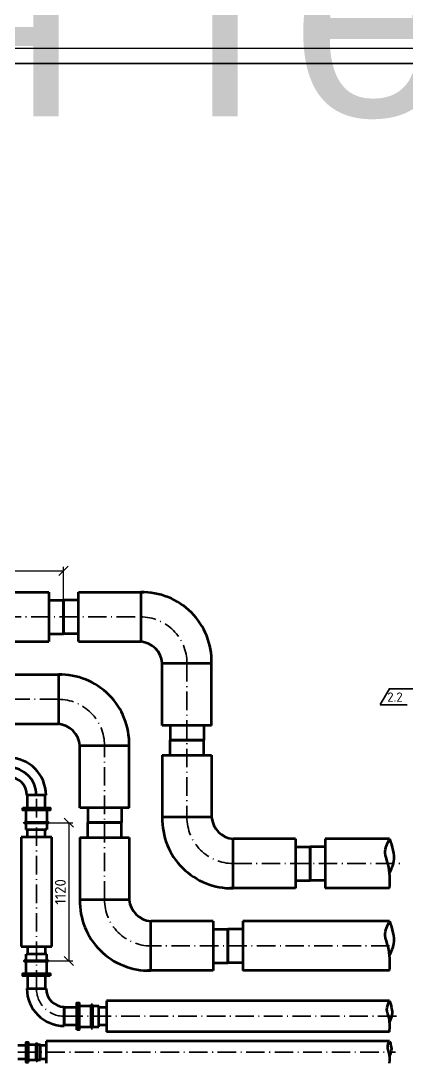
# Model space of a CAD drawing. Header units: millimetres. Extents: x 1990 to 8783, y 397 to 3825.
# Drawn here: x 4381 to 4506.2, y 1265.1 to 1602.6 of the extents above; entities that cross this region are included whole.
import ezdxf
from ezdxf.enums import TextEntityAlignment as Align

# ---------------------------------------------------------------- set-up
doc = ezdxf.new("R2018")
doc.units = ezdxf.units.MM
doc.linetypes.add('ACAD_ISO10W100', pattern=[18.5, 12, -3, 0.5, -3])
for name, color, linetype, lineweight in [('2 Рамка обычные', 1, 'Continuous', 60), ('Объекты проект.', 1, 'Continuous', 80), ('Размерный', 4, 'Continuous', 30), ('Размеры на чертеже', 250, 'Continuous', 25)]:
    doc.layers.add(name, color=color, linetype=linetype, lineweight=lineweight)
doc.layers.add('Форматы', color=7, linetype='Continuous')
doc.styles.add('-ISOCPEUR-', font='isocpeur.ttf')
doc.styles.add('GOST', font='gost.shx', dxfattribs={"oblique": 15})
doc.styles.get("Standard").update_dxf_attribs({"font": 'arial.ttf'})
doc.dimstyles.new('Копия М 1 к 25', dxfattribs={"dimtxt": 3.5, "dimasz": 3, "dimexe": 1.25, "dimexo": 0, "dimgap": 1, "dimtad": 1, "dimdec": 0, "dimlfac": 25, "dimzin": 0, "dimdsep": 46, "dimtxsty": 'GOST', "dimblk": 'OBLIQUE', "dimcen": 5, "dimclrd": 256, "dimclre": 256, "dimclrt": 256, "dimazin": 2, "dimtfac": 1, "dimtdec": 0, "dimtmove": 0, "dimatfit": 3, "dimldrblk": 'NONE', "dimfxl": 1.25, "dimtolj": 1, "dimtzin": 0, "dimlwd": -1, "dimlwe": -1, "dimarcsym": 2})

# ---------------------------------------------------------------- blocks, each defined once
blk = doc.blocks.new('*U369')
blk.add_lwpolyline([(0, 123), (594, 123), (594, -297), (0, -297)], close=True)
at = {"const_width": 0.5}
blk.add_lwpolyline([(20, 118), (589, 118), (589, -292), (20, -292)], close=True, dxfattribs=at)
blk.add_attdef('РАЗРАБОТАЛ', text='', height=2.5).set_placement((424.5, -264.22), align=Align.MIDDLE_LEFT)
at = {"flags": 8}
for tag, height, p in [('ДАТА', 2.5, (464.07, -264.4)), ('ЛИСТ', 3, (560.39, -271.92)), ('ЛИСТОВ', 3, (577.89, -271.92))]:
    blk.add_attdef(tag, text='', height=height, dxfattribs=at).set_placement(p, align=Align.MIDDLE_CENTER)
blk.add_attdef('ПРОВЕРИЛ', (424.75, -270.73), '', height=2.5)
at = {"lineweight": 30, "flags": 104}
for tag, p in [('ТЕПЛОВЫЕ_СЕТИ', (504, -269.5)), ('ИМЯ_ЧЕРТЕЖА', (504, -284.5))]:
    blk.add_attdef(tag, text='', height=3, dxfattribs=at).set_placement(p, align=Align.MIDDLE_CENTER)
at = {"style": '-ISOCPEUR-', "flags": 8}
blk.add_attdef('ФОРМАТ', text='', height=3, dxfattribs=at).set_placement((554.97, -294.75), align=Align.MIDDLE_CENTER)
blk = doc.blocks.new('_Oblique')
at = {"color": 0, "linetype": 'ByBlock', "lineweight": -2}
blk.add_line((-0.5, -0.5), (0.5, 0.5), dxfattribs=at)
blk = doc.blocks.new('*D212')
at = {"transparency": 16777216}
for p, q in [((4389.87, 1342.45), (4397.78, 1342.45)), ((4396.53, 1342.45), (4396.53, 1297.6)), ((4389.87, 1297.6), (4397.78, 1297.6))]:
    blk.add_line(p, q, dxfattribs=at)
at = {"layer": 'Defpoints', "color": 0, "lineweight": 35, "transparency": 16777216}
for p in [(4389.87, 1342.45), (4389.87, 1297.6), (4396.53, 1297.6)]:
    blk.add_point(p, dxfattribs=at)
at = {"transparency": 16777216, "xscale": 3, "yscale": 3, "zscale": 3}
for p, rotation in [((4396.53, 1342.45), 90), ((4396.53, 1297.6), 270)]:
    blk.add_blockref('_Oblique', p, dxfattribs=dict(at, rotation=rotation))
at = {"lineweight": 35, "transparency": 16777216, "insert": (4393.78, 1320.02), "char_height": 3.5, "attachment_point": 5, "rotation": 90, "style": '-ISOCPEUR-'}
blk.add_mtext('\\A1;1120', dxfattribs=at)
blk = doc.blocks.new('_None')
blk = doc.blocks.new('*D222')
at = {"transparency": 16777216}
for p, q in [((4350.26, 1414.66), (4350.26, 1425.43)), ((4350.26, 1424.18), (4394.82, 1424.18)), ((4394.82, 1414.65), (4394.82, 1425.43))]:
    blk.add_line(p, q, dxfattribs=at)
at = {"layer": 'Defpoints', "color": 0, "lineweight": 35, "transparency": 16777216}
for p in [(4394.82, 1424.18), (4350.26, 1414.66), (4394.82, 1414.65)]:
    blk.add_point(p, dxfattribs=at)
at = {"transparency": 16777216, "xscale": 3, "yscale": 3, "zscale": 3, "rotation": 180}
blk.add_blockref('_Oblique', (4350.26, 1424.18), dxfattribs=at)
at = {"transparency": 16777216, "xscale": 3, "yscale": 3, "zscale": 3}
blk.add_blockref('_Oblique', (4394.82, 1424.18), dxfattribs=at)
at = {"lineweight": 35, "transparency": 16777216, "insert": (4372.54, 1426.93), "char_height": 3.5, "attachment_point": 5, "style": '-ISOCPEUR-'}
blk.add_mtext('\\A1;1115', dxfattribs=at)
blk = doc.blocks.new('*U425')
blk.add_attdef('РАЗРАБОТАЛ', text='', height=2.5).set_placement((127.5, -264.22), align=Align.MIDDLE_LEFT)
at = {"flags": 8}
for tag, height, p in [('ДАТА', 2.5, (167.07, -264.4)), ('ЛИСТ', 3, (263.39, -271.92)), ('ЛИСТОВ', 3, (280.89, -271.92))]:
    blk.add_attdef(tag, text='', height=height, dxfattribs=at).set_placement(p, align=Align.MIDDLE_CENTER)
blk.add_attdef('ПРОВЕРИЛ', (127.75, -270.73), '', height=2.5)
at = {"lineweight": 30, "flags": 104}
for tag, p in [('ТЕПЛОВЫЕ_СЕТИ', (207, -269.5)), ('ИМЯ_ЧЕРТЕЖА', (207, -284.5))]:
    blk.add_attdef(tag, text='', height=3, dxfattribs=at).set_placement(p, align=Align.MIDDLE_CENTER)
at = {"style": '-ISOCPEUR-', "flags": 8}
blk.add_attdef('ФОРМАТ', text='', height=3, dxfattribs=at).set_placement((257.97, -294.75), align=Align.MIDDLE_CENTER)

msp = doc.modelspace()

# ---------------------------------------------------------------- linework, layer by layer
at = {"color": 3, "linetype": 'ACAD_ISO10W100', "lineweight": 35, "ltscale": 0.5}
for p, q in [((4310.263, 1409.197), (4419.844, 1409.192)), ((4434.82, 1394.204), (4434.82, 1344.189)), ((4393.124, 1382.476), (4265.07, 1382.479)), ((4408.1, 1317.478), (4408.1, 1367.488)), ((4386.021, 1288.648), (4386.02, 1351.397)), ((4449.82, 1329.202), (4504.309, 1329.202)), ((4500.52, 1302.484), (4423.076, 1302.48)), ((4395.021, 1279.648), (4502.82, 1279.648)), ((4380.02, 1268), (4502.471, 1268))]:
    msp.add_line(p, q, dxfattribs=at)
at = {"color": 18, "lineweight": 35, "true_color": 0x000000}
for p, q in [((4500.465, 1385.913), (4497.506, 1380.788)), ((4500.283, 1385.823), (4509.142, 1385.823)), ((4497.446, 1380.69), (4506.205, 1380.69)), ((4448.1, 1302.484), (4448.1, 1300.204))]:
    msp.add_line(p, q, dxfattribs=at)
at = {"color": 3, "linetype": 'ACAD_ISO10W100', "lineweight": 35, "ltscale": 0.5}
for centre, radius, start, end in [((4419.832, 1394.204), 14.988, 359.9812, 90.0464), ((4393.112, 1367.488), 14.988, 359.9812, 90.0464), ((4449.808, 1344.189), 14.988, 179.9812, 270.0464), ((4423.088, 1317.473), 14.988, 179.9812, 270.0464), ((4395.021, 1288.648), 9, 180, 270)]:
    msp.add_arc(centre, radius, start, end, dxfattribs=at)
at = {"layer": '2 Рамка обычные'}
for p, q in [((4355.063, 1417.195), (4390.02, 1417.193)), ((4390.02, 1417.193), (4390.02, 1401.193)), ((4390.02, 1414.653), (4394.82, 1414.653)), ((4399.62, 1414.657), (4394.82, 1414.657)), ((4394.82, 1403.737), (4394.82, 1414.657)), ((4394.82, 1403.737), (4394.82, 1414.657)), ((4394.82, 1414.653), (4394.82, 1403.733)), ((4399.62, 1401.197), (4399.62, 1417.197)), ((4399.62, 1417.197), (4420.876, 1417.197)), ((4419.844, 1417.197), (4419.844, 1401.197)), ((4355.063, 1401.195), (4390.02, 1401.193)), ((4390.02, 1403.733), (4394.82, 1403.733)), ((4399.62, 1403.737), (4394.82, 1403.737)), ((4399.62, 1401.197), (4419.844, 1401.197)), ((4426.82, 1394.199), (4442.82, 1394.199)), ((4426.82, 1373.997), (4426.82, 1394.199)), ((4442.82, 1373.997), (4442.82, 1395.273)), ((4442.82, 1373.997), (4426.82, 1373.997)), ((4429.36, 1373.997), (4429.36, 1369.197)), ((4440.28, 1373.997), (4440.28, 1369.197)), ((4440.28, 1369.197), (4429.36, 1369.197)), ((4440.28, 1369.197), (4429.36, 1369.197)), ((4440.28, 1369.197), (4429.36, 1369.197)), ((4440.28, 1369.197), (4429.36, 1369.197)), ((4429.36, 1369.197), (4440.28, 1369.197)), ((4429.36, 1369.197), (4440.28, 1369.197)), ((4429.36, 1364.397), (4429.36, 1369.197)), ((4429.36, 1369.197), (4440.28, 1369.197)), ((4429.36, 1369.197), (4440.28, 1369.197)), ((4440.28, 1364.397), (4440.28, 1369.197)), ((4426.82, 1364.397), (4442.82, 1364.397)), ((4426.82, 1364.397), (4426.82, 1343.12)), ((4442.82, 1364.397), (4442.82, 1344.194)), ((4442.82, 1344.194), (4426.82, 1344.194)), ((4449.796, 1321.197), (4449.796, 1337.197)), ((4470.02, 1337.197), (4449.796, 1337.197)), ((4470.02, 1337.197), (4470.02, 1321.197)), ((4500.52, 1337.197), (4479.62, 1337.197)), ((4479.62, 1337.197), (4479.62, 1321.197)), ((4470.02, 1334.657), (4474.82, 1334.657)), ((4474.82, 1323.74), (4474.82, 1334.66)), ((4479.62, 1334.657), (4474.82, 1334.657)), ((4474.82, 1334.657), (4474.82, 1323.737)), ((4474.82, 1334.657), (4474.82, 1323.737)), ((4474.82, 1334.657), (4474.82, 1323.737)), ((4474.82, 1334.657), (4474.82, 1323.737)), ((4470.02, 1323.737), (4474.82, 1323.737)), ((4479.62, 1323.737), (4474.82, 1323.737)), ((4470.02, 1321.197), (4448.764, 1321.197)), ((4500.52, 1321.197), (4479.62, 1321.197))]:
    msp.add_line(p, q, dxfattribs=at)
at = {"layer": '2 Рамка обычные', "color": 5}
for p, q in [((4372.9, 1390.48), (4394.156, 1390.48)), ((4393.124, 1390.48), (4393.124, 1374.48)), ((4372.9, 1374.48), (4393.124, 1374.48)), ((4400.1, 1367.483), (4416.1, 1367.483)), ((4400.1, 1347.28), (4400.1, 1367.483)), ((4416.1, 1347.28), (4416.1, 1368.557)), ((4416.1, 1347.28), (4400.1, 1347.28)), ((4402.64, 1347.28), (4402.64, 1342.48)), ((4413.56, 1347.28), (4413.56, 1342.48)), ((4413.56, 1342.48), (4402.64, 1342.48)), ((4413.56, 1342.48), (4402.64, 1342.48)), ((4402.64, 1342.48), (4413.56, 1342.48)), ((4402.64, 1342.48), (4413.56, 1342.48)), ((4402.64, 1337.68), (4402.64, 1342.48)), ((4402.64, 1342.48), (4413.56, 1342.48)), ((4402.64, 1342.48), (4413.56, 1342.48)), ((4413.56, 1337.68), (4413.56, 1342.48)), ((4400.1, 1337.68), (4416.1, 1337.68)), ((4400.1, 1337.68), (4400.1, 1316.404)), ((4416.1, 1337.68), (4416.1, 1317.478)), ((4416.1, 1317.478), (4400.1, 1317.478)), ((4423.076, 1294.48), (4423.076, 1310.48)), ((4443.3, 1310.48), (4423.076, 1310.48)), ((4443.3, 1310.48), (4443.3, 1294.48)), ((4500.52, 1310.484), (4452.9, 1310.484)), ((4452.9, 1310.484), (4452.9, 1294.484)), ((4443.3, 1307.94), (4448.1, 1307.94)), ((4452.9, 1307.944), (4448.1, 1307.944)), ((4448.1, 1307.944), (4448.1, 1297.024)), ((4448.1, 1307.944), (4448.1, 1297.024)), ((4448.1, 1307.944), (4448.1, 1297.024)), ((4448.1, 1297.024), (4448.1, 1307.944)), ((4448.1, 1307.94), (4448.1, 1297.02)), ((4448.1, 1307.94), (4448.1, 1297.02)), ((4448.1, 1307.94), (4448.1, 1297.02)), ((4448.1, 1307.94), (4448.1, 1297.02)), ((4443.3, 1297.02), (4448.1, 1297.02)), ((4452.9, 1297.024), (4448.1, 1297.024)), ((4443.3, 1294.48), (4422.044, 1294.48)), ((4500.52, 1294.484), (4452.9, 1294.484))]:
    msp.add_line(p, q, dxfattribs=at)
at = {"layer": '2 Рамка обычные'}
for centre, radius, start, end in [((4420.36, 1394.736), 22.466, 358.62986, 91.31538), ((4419.143, 1393.522), 7.706, 5.03734, 84.78251), ((4449.28, 1343.657), 22.466, 178.62986, 271.31538), ((4450.496, 1344.871), 7.706, 185.03734, 264.78251)]:
    msp.add_arc(centre, radius, start, end, dxfattribs=at)
at = {"layer": '2 Рамка обычные', "color": 5}
for centre, radius, start, end in [((4393.64, 1368.02), 22.466, 358.62986, 91.31538), ((4392.423, 1366.806), 7.706, 5.03734, 84.78251), ((4422.56, 1316.941), 22.466, 178.62986, 271.31538), ((4423.776, 1318.155), 7.706, 185.03734, 264.78251)]:
    msp.add_arc(centre, radius, start, end, dxfattribs=at)
for points in [[(4500.52, 1294.484), (4500.057, 1302.222), (4499.132, 1305.98), (4500.52, 1310.484)], [(4500.52, 1310.484), (4501.776, 1303.143), (4500.516, 1299.44)]]:
    msp.add_spline(points, degree=3, dxfattribs=at)
at = {"layer": 'Объекты проект.', "color": 4, "lineweight": 60}
for p, q in [((4389.12, 1351.397), (4382.92, 1351.397)), ((4383.141, 1347.317), (4383.141, 1351.397)), ((4388.9, 1347.317), (4388.9, 1351.397)), ((4382.632, 1346.517), (4382.632, 1342.649)), ((4389.408, 1346.517), (4389.408, 1342.649)), ((4382.632, 1342.649), (4382.175, 1342.649)), ((4382.175, 1342.649), (4382.175, 1342.249)), ((4382.632, 1342.249), (4382.175, 1342.249)), ((4382.632, 1342.249), (4382.632, 1340.221)), ((4382.632, 1340.221), (4383.141, 1340.221)), ((4383.141, 1337.717), (4383.141, 1340.221)), ((4383.141, 1340.221), (4388.9, 1340.221)), ((4388.9, 1337.717), (4388.9, 1340.221)), ((4389.408, 1340.221), (4388.9, 1340.221)), ((4389.408, 1342.649), (4389.865, 1342.649)), ((4389.408, 1342.249), (4389.865, 1342.249)), ((4389.408, 1342.249), (4389.408, 1340.221)), ((4389.865, 1342.649), (4389.865, 1342.249)), ((4391.021, 1337.717), (4381.021, 1337.717)), ((4381.021, 1337.717), (4381.021, 1302.328)), ((4391.021, 1302.328), (4391.021, 1337.717)), ((4381.021, 1302.328), (4391.021, 1302.328)), ((4382.633, 1297.796), (4382.633, 1299.824)), ((4382.633, 1299.824), (4383.142, 1299.824)), ((4383.142, 1302.328), (4383.142, 1299.824)), ((4388.901, 1299.824), (4383.142, 1299.824)), ((4388.901, 1302.328), (4388.901, 1299.824)), ((4389.409, 1299.824), (4388.901, 1299.824)), ((4389.409, 1297.796), (4389.409, 1299.824)), ((4382.176, 1297.396), (4382.176, 1297.796)), ((4382.633, 1297.796), (4382.176, 1297.796)), ((4382.633, 1297.396), (4382.176, 1297.396)), ((4382.633, 1293.528), (4382.633, 1297.396)), ((4389.409, 1297.796), (4389.866, 1297.796)), ((4389.409, 1293.528), (4389.409, 1297.396)), ((4389.409, 1297.396), (4389.866, 1297.396)), ((4389.866, 1297.396), (4389.866, 1297.796)), ((4383.142, 1292.728), (4383.142, 1288.648)), ((4388.901, 1292.728), (4388.901, 1288.648)), ((4382.921, 1288.648), (4389.121, 1288.648)), ((4395.021, 1276.548), (4395.021, 1282.748)), ((4395.021, 1282.748), (4395.021, 1276.548)), ((4399.101, 1282.528), (4395.021, 1282.528)), ((4399.901, 1283.036), (4403.77, 1283.036)), ((4403.77, 1283.036), (4403.77, 1283.493)), ((4403.77, 1283.493), (4404.17, 1283.493)), ((4403.77, 1276.26), (4403.77, 1283.036)), ((4404.17, 1283.036), (4404.17, 1283.493)), ((4404.17, 1283.036), (4406.197, 1283.036)), ((4404.17, 1283.036), (4404.17, 1276.26)), ((4406.197, 1283.036), (4406.197, 1282.528)), ((4408.701, 1282.528), (4406.197, 1282.528)), ((4406.197, 1276.768), (4406.197, 1282.528)), ((4500.52, 1284.648), (4408.701, 1284.648)), ((4408.701, 1284.648), (4408.701, 1274.648)), ((4408.701, 1284.648), (4408.701, 1274.648)), ((4399.101, 1276.768), (4395.021, 1276.768)), ((4399.901, 1276.26), (4403.77, 1276.26)), ((4403.77, 1276.26), (4403.77, 1275.803)), ((4403.77, 1275.803), (4404.17, 1275.803)), ((4404.17, 1276.26), (4404.17, 1275.803)), ((4404.17, 1276.26), (4406.197, 1276.26)), ((4408.701, 1276.768), (4406.197, 1276.768)), ((4406.197, 1276.26), (4406.197, 1276.768)), ((4500.52, 1274.648), (4408.701, 1274.648))]:
    msp.add_line(p, q, dxfattribs=at)
at = {"layer": 'Объекты проект.', "color": 6, "lineweight": 60, "true_color": 0xff00ff}
for p, q in [((4382.626, 1270.2), (4380.02, 1270.2)), ((4383.426, 1270.514), (4385.893, 1270.514)), ((4385.893, 1270.514), (4385.893, 1270.808)), ((4385.893, 1270.808), (4386.293, 1270.808)), ((4386.293, 1270.514), (4386.293, 1270.808)), ((4386.293, 1270.514), (4387.325, 1270.514)), ((4387.325, 1270.514), (4387.325, 1270.2)), ((4389.22, 1270.2), (4387.325, 1270.2)), ((4387.325, 1265.8), (4387.325, 1270.2)), ((4500.52, 1271.6), (4389.22, 1271.6)), ((4389.22, 1271.6), (4389.22, 1264.4)), ((4389.22, 1271.6), (4389.22, 1264.4)), ((4382.626, 1265.8), (4380.02, 1265.8)), ((4389.22, 1265.8), (4387.325, 1265.8)), ((4387.325, 1265.487), (4387.325, 1265.8)), ((4383.426, 1265.487), (4385.893, 1265.487)), ((4385.893, 1265.487), (4385.893, 1265.193)), ((4385.893, 1265.193), (4386.293, 1265.193)), ((4386.293, 1265.487), (4386.293, 1265.193)), ((4386.293, 1265.487), (4387.325, 1265.487))]:
    msp.add_line(p, q, dxfattribs=at)
at = {"layer": 'Объекты проект.', "color": 4, "lineweight": 60}
for points in [[(4381.601, 1347.317), (4390.44, 1347.317), (4390.44, 1346.517), (4381.601, 1346.517)], [(4382.175, 1342.649), (4389.865, 1342.649), (4389.865, 1342.249), (4382.175, 1342.249)], [(4389.866, 1297.396), (4382.176, 1297.396), (4382.176, 1297.796), (4389.866, 1297.796)], [(4390.441, 1292.728), (4381.602, 1292.728), (4381.602, 1293.528), (4390.441, 1293.528)], [(4399.101, 1275.228), (4399.101, 1284.068), (4399.901, 1284.068), (4399.901, 1275.228)]]:
    msp.add_lwpolyline(points, close=True, dxfattribs=at)
at = {"layer": 'Объекты проект.', "color": 6, "lineweight": 60, "true_color": 0xff00ff}
for points in [[(4383.426, 1264.799), (4383.426, 1271.202), (4382.626, 1271.202), (4382.626, 1264.799)], [(4385.893, 1265.193), (4385.893, 1270.808), (4386.293, 1270.808), (4386.293, 1265.193)]]:
    msp.add_lwpolyline(points, close=True, dxfattribs=at)
at = {"layer": 'Объекты проект.', "color": 4, "lineweight": 60}
for centre, radius, start, end in [((4377.02, 1351.397), 12.1, 0, 90), ((4377.02, 1351.397), 9, 0, 90), ((4377.02, 1351.397), 5.9, 0, 90), ((4395.021, 1288.648), 12.1, 180, 270), ((4395.021, 1288.648), 5.9, 180, 270)]:
    msp.add_arc(centre, radius, start, end, dxfattribs=at)
at = {"layer": 'Объекты проект.', "lineweight": 60}
for points in [[(4500.52, 1321.197), (4500.057, 1328.935), (4499.132, 1332.692), (4500.52, 1337.197)], [(4500.52, 1337.197), (4501.776, 1329.855), (4500.516, 1326.152)]]:
    msp.add_spline(points, degree=3, dxfattribs=at)
at = {"layer": 'Объекты проект.', "color": 4, "lineweight": 60}
for points in [[(4500.52, 1274.648), (4500.232, 1279.513), (4499.657, 1281.848), (4500.52, 1284.648)], [(4500.52, 1284.648), (4501.301, 1280.085), (4500.518, 1277.783)]]:
    msp.add_spline(points, degree=3, dxfattribs=at)
at = {"layer": 'Объекты проект.', "color": 6, "lineweight": 60, "true_color": 0xff00ff}
for points in [[(4500.52, 1264.4), (4500.32, 1268.027), (4499.92, 1269.652), (4500.52, 1271.6)], [(4500.52, 1271.6), (4501.063, 1268.425), (4500.518, 1266.823)]]:
    msp.add_spline(points, degree=3, dxfattribs=at)

# ---------------------------------------------------------------- block references
at = {"layer": 'Размеры на чертеже', "lineweight": 90}
msp.add_blockref('*U369', (4124.236, 1470.682), dxfattribs=at)
at = {"layer": 'Форматы'}
ref = msp.add_blockref('*U425', (2901.939, 1911.115), dxfattribs=at)
lines = msp.add_mtext('Тепломеханические решения тепловых сетей', dxfattribs={"layer": '0', "insert": (3108.939, 1641.615), "char_height": 70, "attachment_point": 1})
ref.add_attrib('ТЕПЛОВЫЕ_СЕТИ', '', (3108.939, 1641.615), dxfattribs={"flags": 104}).embed_mtext(lines)

# ---------------------------------------------------------------- texts
at = {"layer": 'Размерный', "color": 0, "style": '-ISOCPEUR-'}
msp.add_text('2.2', height=3, dxfattribs=at).set_placement((4499.778, 1381.698))

# ---------------------------------------------------------------- dimensions: what is measured, and where the dimension line sits
at = {"color": 18, "lineweight": 35, "true_color": 0x000000}
dim = msp.add_linear_dim(base=(4394.82, 1424.175), p1=(4350.263, 1414.659), p2=(4394.82, 1414.653), text='1115', dimstyle='Копия М 1 к 25', override={"dimtxsty": '-ISOCPEUR-'}, dxfattribs=at)
dim.commit()
dim.dimension.update_dxf_attribs({"geometry": '*D222', "text_midpoint": (4372.541, 1426.925)})
dim = msp.add_linear_dim(base=(4396.53, 1297.596), p1=(4389.865, 1342.449), p2=(4389.866, 1297.596), angle=90, text='1120', dimstyle='Копия М 1 к 25', override={"dimtxsty": '-ISOCPEUR-'}, dxfattribs=at)
dim.commit()
dim.dimension.update_dxf_attribs({"geometry": '*D212', "text_midpoint": (4393.78, 1320.023)})

doc.saveas('drawing.dxf')
